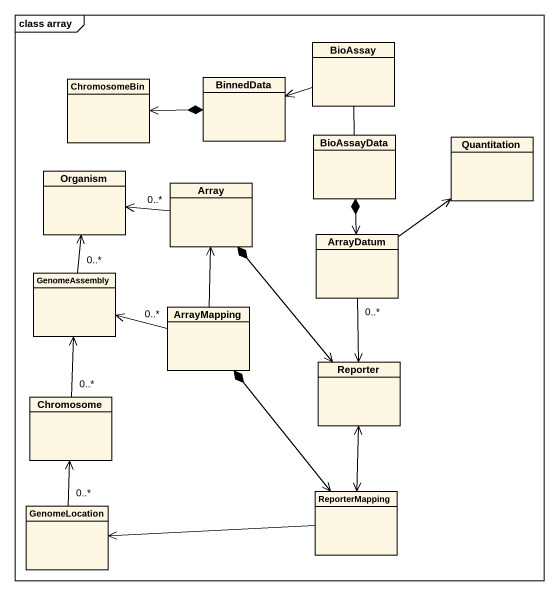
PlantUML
@startuml
mainframe class array
hide circle
hide empty members
class ChromosomeBin
class BinnedData
class BioAssay
class BioAssayData
class Quantitation
class Organism
class Array
class ArrayDatum
class GenomeAssembly
class ArrayMapping
class Reporter
class Chromosome
class ReporterMapping
class GenomeLocation
ChromosomeBin <-right-* BinnedData
BinnedData <-right- BioAssay
BioAssayData -up- BioAssay
Quantitation <-- ArrayDatum
Array "0..*" -left-> Organism
ArrayDatum <-up-* BioAssayData
GenomeAssembly "0..*" -up-> Organism
GenomeAssembly <-- "0..*" Chromosome
ArrayMapping -up-> Array
ArrayMapping "0..*" -left-> GenomeAssembly
Reporter <-up-* Array
Reporter <-up- "0..*" ArrayDatum
Chromosome <-- "0..*" GenomeLocation
ReporterMapping <-up-* ArrayMapping
ReporterMapping <-up-> Reporter
GenomeLocation <-right- ReporterMapping
@enduml
